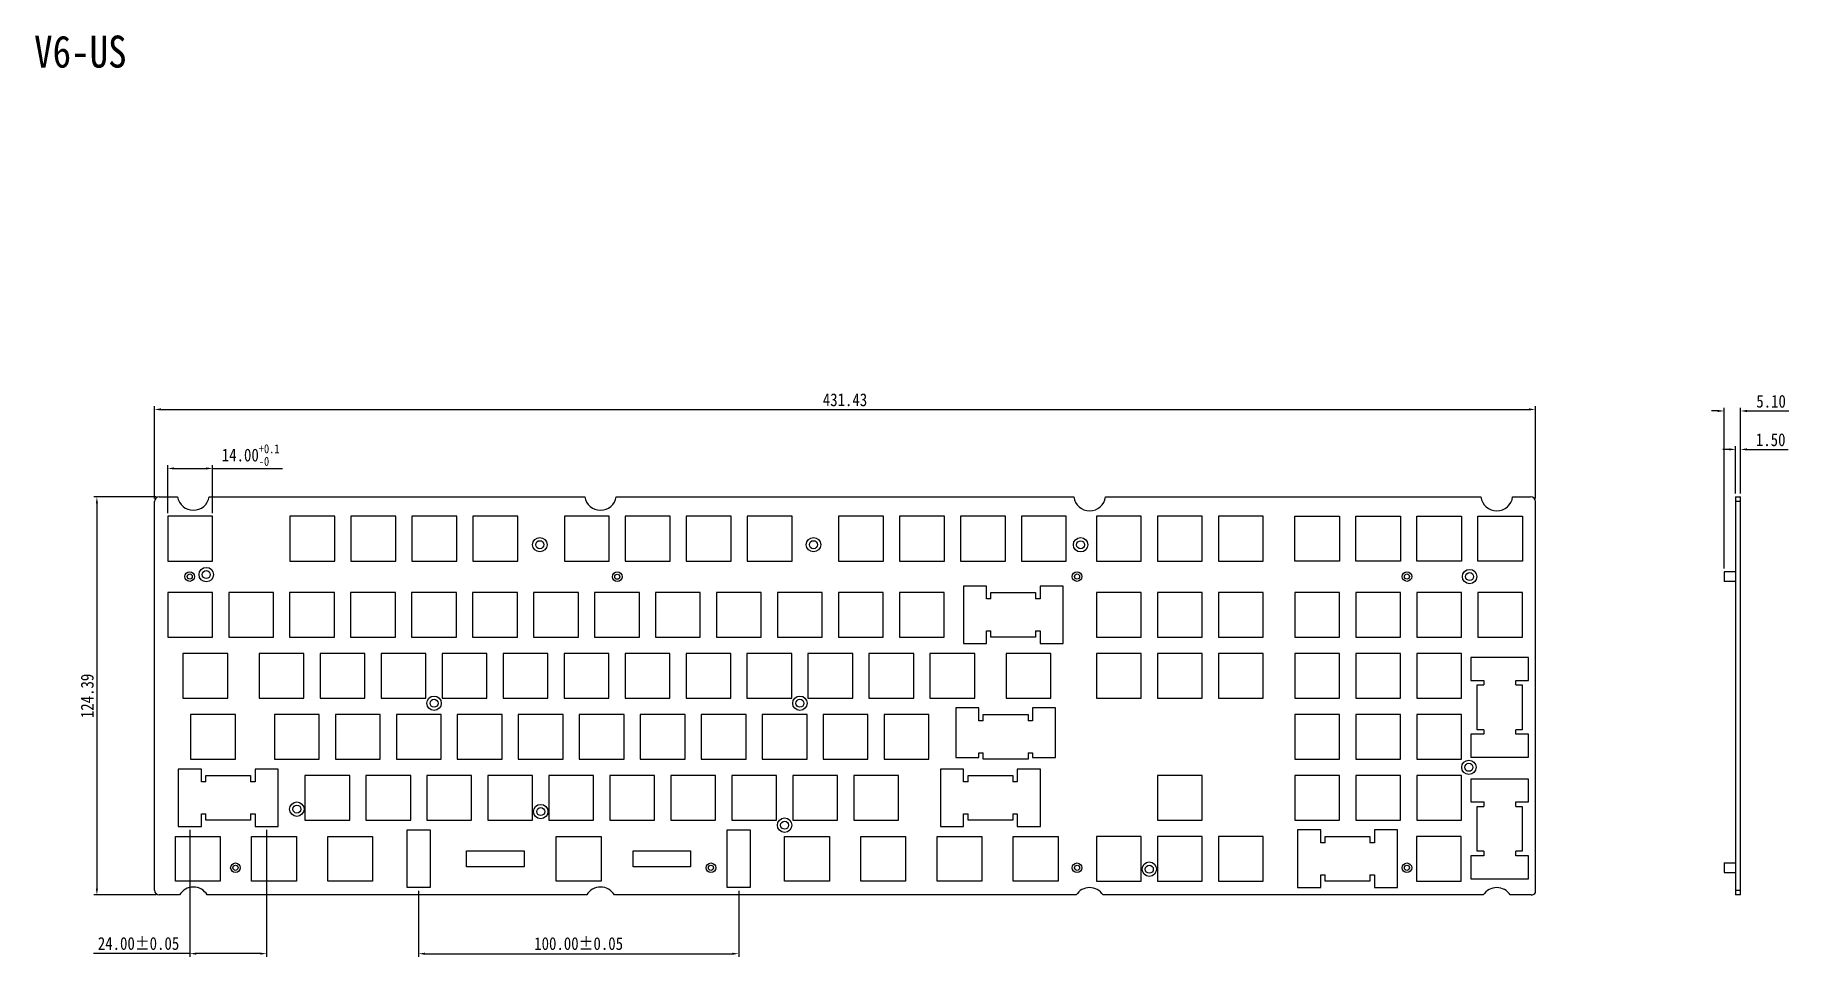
# Model space of a CAD drawing. Header units: millimetres. Extents: x -15 to 533, y -517 to 296.
# Drawn here: x -15 to 533, y 8 to 296 of the extents above; entities that cross this region are included whole.
import ezdxf

# ---------------------------------------------------------------- set-up
doc = ezdxf.new("R2010")
doc.units = ezdxf.units.MM
doc.header["$LTSCALE"] = 16.335
doc.header["$PDMODE"] = 3
doc.header["$PDSIZE"] = 8
doc.layers.get('0').update_dxf_attribs({"linetype": 'CONTINUOUS'})
doc.layers.get('Defpoints').update_dxf_attribs({"linetype": 'CONTINUOUS'})
doc.layers.add('标注尺寸', color=2, linetype='CONTINUOUS')
doc.layers.add('辅助线', color=8, linetype='CONTINUOUS')
doc.styles.get("Standard").update_dxf_attribs({"font": '', "width": 0.85, "height": 4})
doc.styles.get('Standard').set_extended_font_data('SimSun')
doc.dimstyles.get("Standard").update_dxf_attribs({"dimtxt": 2.5, "dimasz": 2, "dimexe": 1, "dimexo": 1, "dimgap": 1, "dimtad": 1, "dimzin": 1, "dimdsep": 46, "dimtxsty": 'Standard', "dimcen": 0.09, "dimadec": 0, "dimazin": 2, "dimtp": 0.01, "dimtm": 0.01, "dimtfac": 1, "dimtofl": 0, "dimtmove": 0, "dimatfit": 3, "dimfxl": 1, "dimtolj": 1, "dimarcsym": 0})

# ---------------------------------------------------------------- blocks, each defined once
blk = doc.blocks.new('*D0')
at = {"layer": 'Defpoints', "color": 0}
for p in [(453.32, 178.9), (21.89, 150.09), (453.32, 150.09)]:
    blk.add_point(p, dxfattribs=at)
at = {"layer": '标注尺寸', "color": 0, "lineweight": -2}
for p, q in [((21.89, 151.09), (21.89, 179.9)), ((23.89, 178.9), (451.32, 178.9)), ((453.32, 151.09), (453.32, 179.9))]:
    blk.add_line(p, q, dxfattribs=at)
at = {"layer": '标注尺寸', "color": 0}
for points in [[(23.89, 179.24), (23.89, 178.57), (21.89, 178.9)], [(451.32, 179.24), (451.32, 178.57), (453.32, 178.9)]]:
    blk.add_solid(points, dxfattribs=at)
at = {"layer": '标注尺寸', "color": 0, "insert": (237.61, 181.9), "char_height": 4, "attachment_point": 5}
blk.add_mtext('\\A1;431.43', dxfattribs=at)
blk = doc.blocks.new('*D1')
at = {"layer": 'Defpoints', "color": 0}
for p in [(23.39, 151.59), (3.89, 27.21), (23.39, 27.21)]:
    blk.add_point(p, dxfattribs=at)
at = {"layer": '标注尺寸', "color": 0, "lineweight": -2}
for p, q in [((22.39, 151.59), (2.89, 151.59)), ((3.89, 149.59), (3.89, 29.21)), ((22.39, 27.21), (2.89, 27.21))]:
    blk.add_line(p, q, dxfattribs=at)
at = {"layer": '标注尺寸', "color": 0}
for points in [[(3.56, 149.59), (4.22, 149.59), (3.89, 151.59)], [(3.56, 29.21), (4.22, 29.21), (3.89, 27.21)]]:
    blk.add_solid(points, dxfattribs=at)
at = {"layer": '标注尺寸', "color": 0, "insert": (0.89, 89.4), "char_height": 4, "attachment_point": 5, "rotation": 90}
blk.add_mtext('\\A1;124.39', dxfattribs=at)
blk = doc.blocks.new('*D2')
at = {"layer": 'Defpoints', "color": 0}
for p in [(517.37, 178.43), (517.37, 151.59), (512.27, 128.19)]:
    blk.add_point(p, dxfattribs=at)
at = {"layer": '标注尺寸', "color": 0, "lineweight": -2}
for p, q in [((510.27, 178.43), (508.27, 178.43)), ((512.27, 129.19), (512.27, 179.43)), ((517.37, 152.59), (517.37, 179.43)), ((519.37, 178.43), (532.51, 178.43))]:
    blk.add_line(p, q, dxfattribs=at)
at = {"layer": '标注尺寸', "color": 0}
for points in [[(510.27, 178.76), (510.27, 178.09), (512.27, 178.43)], [(519.37, 178.76), (519.37, 178.09), (517.37, 178.43)]]:
    blk.add_solid(points, dxfattribs=at)
at = {"layer": '标注尺寸', "color": 0, "insert": (526.94, 181.43), "char_height": 4, "attachment_point": 5}
blk.add_mtext('\\A1;5.10', dxfattribs=at)
blk = doc.blocks.new('*D3')
at = {"layer": 'Defpoints', "color": 0}
for p in [(517.37, 166.42), (515.87, 151.59), (517.37, 151.59)]:
    blk.add_point(p, dxfattribs=at)
at = {"layer": '标注尺寸', "color": 0, "lineweight": -2}
for p, q in [((513.87, 166.42), (511.87, 166.42)), ((515.87, 152.59), (515.87, 167.42)), ((517.37, 152.59), (517.37, 167.42)), ((519.37, 166.42), (532.25, 166.42))]:
    blk.add_line(p, q, dxfattribs=at)
at = {"layer": '标注尺寸', "color": 0}
for points in [[(513.87, 166.75), (513.87, 166.09), (515.87, 166.42)], [(519.37, 166.75), (519.37, 166.09), (517.37, 166.42)]]:
    blk.add_solid(points, dxfattribs=at)
at = {"layer": '标注尺寸', "color": 0, "insert": (526.81, 169.42), "char_height": 4, "attachment_point": 5}
blk.add_mtext('\\A1;1.50', dxfattribs=at)
blk = doc.blocks.new('*D4')
at = {"layer": 'Defpoints', "color": 0}
for p in [(40.02, 160.47), (26.02, 145.51), (40.02, 145.51)]:
    blk.add_point(p, dxfattribs=at)
at = {"layer": '标注尺寸', "color": 0, "lineweight": -2}
for p, q in [((26.02, 146.51), (26.02, 161.47)), ((28.02, 160.47), (38.02, 160.47)), ((40.02, 146.51), (40.02, 161.47)), ((40.02, 160.47), (61.84, 160.47))]:
    blk.add_line(p, q, dxfattribs=at)
at = {"layer": '标注尺寸', "color": 0}
for points in [[(28.02, 160.8), (28.02, 160.13), (26.02, 160.47)], [(38.02, 160.8), (38.02, 160.13), (40.02, 160.47)]]:
    blk.add_solid(points, dxfattribs=at)
at = {"layer": '标注尺寸', "color": 0, "insert": (51.93, 164.66), "char_height": 4, "attachment_point": 5}
blk.add_mtext('\\A1;14.00{\\H0.7x;\\S+0.1^ -0;}', dxfattribs=at)
blk = doc.blocks.new('*D10')
at = {"layer": 'Defpoints', "color": 0}
for p in [(32.93, 48.56), (56.93, 48.56), (56.93, 8.88)]:
    blk.add_point(p, dxfattribs=at)
at = {"layer": '标注尺寸', "color": 0, "lineweight": -2}
for p, q in [((32.93, 47.56), (32.93, 7.88)), ((56.93, 47.56), (56.93, 7.88)), ((32.93, 8.88), (2.88, 8.88)), ((54.93, 8.88), (34.93, 8.88))]:
    blk.add_line(p, q, dxfattribs=at)
at = {"layer": '标注尺寸', "color": 0}
for points in [[(34.93, 9.21), (34.93, 8.55), (32.93, 8.88)], [(54.93, 9.21), (54.93, 8.55), (56.93, 8.88)]]:
    blk.add_solid(points, dxfattribs=at)
at = {"layer": '标注尺寸', "color": 0, "insert": (16.9, 12.03), "char_height": 4, "attachment_point": 5}
blk.add_mtext('\\A1;24.00%%P0.05', dxfattribs=at)
blk = doc.blocks.new('*D11')
at = {"layer": 'Defpoints', "color": 0}
for p in [(104.4, 29.51), (204.4, 29.51), (204.4, 8.85)]:
    blk.add_point(p, dxfattribs=at)
at = {"layer": '标注尺寸', "color": 0, "lineweight": -2}
for p, q in [((104.4, 28.51), (104.4, 7.85)), ((204.4, 28.51), (204.4, 7.85)), ((106.4, 8.85), (202.4, 8.85))]:
    blk.add_line(p, q, dxfattribs=at)
at = {"layer": '标注尺寸', "color": 0}
for points in [[(106.4, 9.18), (106.4, 8.52), (104.4, 8.85)], [(202.4, 9.18), (202.4, 8.52), (204.4, 8.85)]]:
    blk.add_solid(points, dxfattribs=at)
at = {"layer": '标注尺寸', "color": 0, "insert": (154.4, 12), "char_height": 4, "attachment_point": 5}
blk.add_mtext('\\A1;100.00%%P0.05', dxfattribs=at)

msp = doc.modelspace()

# ---------------------------------------------------------------- linework, layer by layer
at = {"color": 7, "linetype": 'Continuous'}
for p, q in [((21.89, 28.705), (21.89, 150.092)), ((23.39, 151.592), (29.107, 151.592)), ((38.97, 151.592), (156.307, 151.592)), ((166.17, 151.592), (309.079, 151.592)), ((318.997, 151.592), (436.279, 151.592)), ((446.197, 151.592), (451.824, 151.592)), ((453.324, 27.991), (453.324, 150.092)), ((515.867, 151.592), (515.867, 27.205)), ((515.867, 151.592), (517.367, 151.592)), ((517.367, 150.092), (515.867, 150.092)), ((517.367, 27.205), (517.367, 151.592)), ((26.02, 145.512), (26.02, 131.512)), ((40.02, 145.512), (26.02, 145.512)), ((40.02, 131.512), (40.02, 145.512)), ((64.215, 145.512), (64.215, 131.512)), ((78.215, 145.512), (64.215, 145.512)), ((78.215, 131.512), (78.215, 145.512)), ((83.265, 145.512), (83.265, 131.512)), ((97.265, 145.512), (83.265, 145.512)), ((97.265, 131.512), (97.265, 145.512)), ((102.315, 145.512), (102.315, 131.512)), ((116.315, 145.512), (102.315, 145.512)), ((116.315, 131.512), (116.315, 145.512)), ((121.365, 145.512), (121.365, 131.512)), ((135.365, 145.512), (121.365, 145.512)), ((135.365, 131.512), (135.365, 145.512)), ((149.935, 145.512), (149.935, 131.512)), ((163.935, 145.512), (149.935, 145.512)), ((163.935, 131.512), (163.935, 145.512)), ((168.985, 145.512), (168.985, 131.512)), ((182.985, 145.512), (168.985, 145.512)), ((182.985, 131.512), (182.985, 145.512)), ((188.035, 145.512), (188.035, 131.512)), ((202.035, 145.512), (188.035, 145.512)), ((202.035, 131.512), (202.035, 145.512)), ((207.085, 145.512), (207.085, 131.512)), ((221.085, 145.512), (207.085, 145.512)), ((221.085, 131.512), (221.085, 145.512)), ((235.605, 145.512), (235.605, 131.512)), ((249.605, 145.512), (235.605, 145.512)), ((249.605, 131.512), (249.605, 145.512)), ((254.655, 145.512), (254.655, 131.512)), ((268.655, 145.512), (254.655, 145.512)), ((268.655, 131.512), (268.655, 145.512)), ((273.705, 145.512), (273.705, 131.512)), ((287.705, 145.512), (273.705, 145.512)), ((287.705, 131.512), (287.705, 145.512)), ((292.755, 145.512), (292.755, 131.512)), ((306.755, 145.512), (292.755, 145.512)), ((306.755, 131.512), (306.755, 145.512)), ((330.151, 145.512), (316.151, 145.512)), ((316.151, 145.512), (316.151, 131.512)), ((330.151, 131.512), (330.151, 145.512)), ((349.201, 145.512), (335.201, 145.512)), ((335.201, 145.512), (335.201, 131.512)), ((349.201, 131.512), (349.201, 145.512)), ((368.251, 145.512), (354.251, 145.512)), ((354.251, 145.512), (354.251, 131.512)), ((368.251, 131.512), (368.251, 145.512)), ((378.145, 145.512), (392.145, 145.512)), ((378.145, 131.512), (378.145, 145.512)), ((392.145, 145.512), (392.145, 131.512)), ((397.195, 145.512), (411.195, 145.512)), ((397.195, 131.512), (397.195, 145.512)), ((411.195, 145.512), (411.195, 131.512)), ((416.245, 145.512), (430.245, 145.512)), ((416.245, 131.512), (416.245, 145.512)), ((430.245, 145.512), (430.245, 131.512)), ((435.295, 145.512), (449.295, 145.512)), ((435.295, 131.512), (435.295, 145.512)), ((449.295, 145.512), (449.295, 131.512)), ((26.02, 131.512), (40.02, 131.512)), ((64.215, 131.512), (78.215, 131.512)), ((83.265, 131.512), (97.265, 131.512)), ((102.315, 131.512), (116.315, 131.512)), ((121.365, 131.512), (135.365, 131.512)), ((149.935, 131.512), (163.935, 131.512)), ((168.985, 131.512), (182.985, 131.512)), ((188.035, 131.512), (202.035, 131.512)), ((207.085, 131.512), (221.085, 131.512)), ((235.605, 131.512), (249.605, 131.512)), ((254.655, 131.512), (268.655, 131.512)), ((273.705, 131.512), (287.705, 131.512)), ((292.755, 131.512), (306.755, 131.512)), ((316.151, 131.512), (330.151, 131.512)), ((335.201, 131.512), (349.201, 131.512)), ((354.251, 131.512), (368.251, 131.512)), ((392.145, 131.512), (378.145, 131.512)), ((411.195, 131.512), (397.195, 131.512)), ((430.245, 131.512), (416.245, 131.512)), ((449.295, 131.512), (435.295, 131.512)), ((512.267, 128.19), (512.267, 125.19)), ((515.867, 128.19), (512.267, 128.19)), ((26.015, 121.714), (26.015, 107.714)), ((40.015, 121.714), (26.015, 121.714)), ((40.015, 107.714), (40.015, 121.714)), ((45.065, 121.714), (45.065, 107.714)), ((59.065, 121.714), (45.065, 121.714)), ((59.065, 107.714), (59.065, 121.714)), ((64.115, 121.714), (64.115, 107.714)), ((78.115, 121.714), (64.115, 121.714)), ((78.115, 107.714), (78.115, 121.714)), ((83.165, 121.714), (83.165, 107.714)), ((97.165, 121.714), (83.165, 121.714)), ((97.165, 107.714), (97.165, 121.714)), ((102.215, 121.714), (102.215, 107.714)), ((116.215, 121.714), (102.215, 121.714)), ((116.215, 107.714), (116.215, 121.714)), ((121.265, 121.714), (121.265, 107.714)), ((135.265, 121.714), (121.265, 121.714)), ((135.265, 107.714), (135.265, 121.714)), ((140.315, 121.714), (140.315, 107.714)), ((154.315, 121.714), (140.315, 121.714)), ((154.315, 107.714), (154.315, 121.714)), ((159.365, 121.714), (159.365, 107.714)), ((173.365, 121.714), (159.365, 121.714)), ((173.365, 107.714), (173.365, 121.714)), ((178.415, 121.714), (178.415, 107.714)), ((192.415, 121.714), (178.415, 121.714)), ((192.415, 107.714), (192.415, 121.714)), ((197.465, 121.714), (197.465, 107.714)), ((211.465, 121.714), (197.465, 121.714)), ((211.465, 107.714), (211.465, 121.714)), ((216.515, 121.714), (216.515, 107.714)), ((230.515, 121.714), (216.515, 121.714)), ((230.515, 107.714), (230.515, 121.714)), ((235.565, 121.714), (235.565, 107.714)), ((249.565, 121.714), (235.565, 121.714)), ((249.565, 107.714), (249.565, 121.714)), ((254.615, 121.714), (254.615, 107.714)), ((268.615, 121.714), (254.615, 121.714)), ((268.615, 107.714), (268.615, 121.714)), ((274.595, 123.729), (274.595, 105.729)), ((281.795, 123.729), (274.595, 123.729)), ((281.795, 119.729), (281.795, 123.729)), ((283.21, 119.729), (283.21, 121.714)), ((283.21, 121.714), (297.18, 121.714)), ((297.18, 121.714), (297.18, 119.729)), ((305.767, 123.729), (298.624, 123.729)), ((298.624, 123.729), (298.624, 119.729)), ((305.767, 105.729), (305.767, 123.729)), ((330.15, 121.714), (316.15, 121.714)), ((316.15, 121.714), (316.15, 107.714)), ((330.15, 107.714), (330.15, 121.714)), ((349.2, 121.714), (335.2, 121.714)), ((335.2, 121.714), (335.2, 107.714)), ((349.2, 107.714), (349.2, 121.714)), ((368.25, 121.714), (354.25, 121.714)), ((354.25, 121.714), (354.25, 107.714)), ((368.25, 107.714), (368.25, 121.714)), ((392.145, 121.714), (378.145, 121.714)), ((378.145, 121.714), (378.145, 107.714)), ((392.145, 107.714), (392.145, 121.714)), ((411.195, 121.714), (397.195, 121.714)), ((397.195, 121.714), (397.195, 107.714)), ((411.195, 107.714), (411.195, 121.714)), ((430.245, 121.714), (416.245, 121.714)), ((416.245, 121.714), (416.245, 107.714)), ((430.245, 107.714), (430.245, 121.714)), ((449.295, 121.714), (435.295, 121.714)), ((435.295, 121.714), (435.295, 107.714)), ((449.295, 107.714), (449.295, 121.714)), ((515.867, 125.19), (512.267, 125.19)), ((515.867, 125.144), (512.267, 125.144)), ((283.21, 119.729), (281.795, 119.729)), ((298.624, 119.729), (297.18, 119.729)), ((281.795, 109.729), (283.21, 109.729)), ((281.795, 105.729), (281.795, 109.729)), ((283.21, 107.714), (283.21, 109.729)), ((297.18, 109.729), (298.624, 109.729)), ((297.18, 109.729), (297.18, 107.714)), ((298.624, 109.729), (298.624, 105.729)), ((26.015, 107.714), (40.015, 107.714)), ((45.065, 107.714), (59.065, 107.714)), ((64.115, 107.714), (78.115, 107.714)), ((83.165, 107.714), (97.165, 107.714)), ((102.215, 107.714), (116.215, 107.714)), ((121.265, 107.714), (135.265, 107.714)), ((140.315, 107.714), (154.315, 107.714)), ((159.365, 107.714), (173.365, 107.714)), ((178.415, 107.714), (192.415, 107.714)), ((197.465, 107.714), (211.465, 107.714)), ((216.515, 107.714), (230.515, 107.714)), ((235.565, 107.714), (249.565, 107.714)), ((254.615, 107.714), (268.615, 107.714)), ((274.595, 105.729), (281.795, 105.729)), ((297.18, 107.714), (283.21, 107.714)), ((298.624, 105.729), (305.767, 105.729)), ((316.15, 107.714), (330.15, 107.714)), ((335.2, 107.714), (349.2, 107.714)), ((354.25, 107.714), (368.25, 107.714)), ((378.145, 107.714), (392.145, 107.714)), ((397.195, 107.714), (411.195, 107.714)), ((416.245, 107.714), (430.245, 107.714)), ((435.295, 107.714), (449.295, 107.714)), ((30.765, 102.664), (30.765, 88.664)), ((44.765, 102.664), (30.765, 102.664)), ((44.765, 88.664), (44.765, 102.664)), ((54.595, 102.664), (54.595, 88.664)), ((68.595, 102.664), (54.595, 102.664)), ((68.595, 88.664), (68.595, 102.664)), ((73.645, 102.664), (73.645, 88.664)), ((87.645, 102.664), (73.645, 102.664)), ((87.645, 88.664), (87.645, 102.664)), ((92.695, 102.664), (92.695, 88.664)), ((106.695, 102.664), (92.695, 102.664)), ((106.695, 88.664), (106.695, 102.664)), ((111.745, 102.664), (111.745, 88.664)), ((125.745, 102.664), (111.745, 102.664)), ((125.745, 88.664), (125.745, 102.664)), ((130.795, 102.664), (130.795, 88.664)), ((144.795, 102.664), (130.795, 102.664)), ((144.795, 88.664), (144.795, 102.664)), ((149.845, 102.664), (149.845, 88.664)), ((163.845, 102.664), (149.845, 102.664)), ((163.845, 88.664), (163.845, 102.664)), ((168.895, 102.664), (168.895, 88.664)), ((182.895, 102.664), (168.895, 102.664)), ((182.895, 88.664), (182.895, 102.664)), ((187.945, 102.664), (187.945, 88.664)), ((201.945, 102.664), (187.945, 102.664)), ((201.945, 88.664), (201.945, 102.664)), ((206.995, 102.664), (206.995, 88.664)), ((220.995, 102.664), (206.995, 102.664)), ((220.995, 88.664), (220.995, 102.664)), ((226.045, 102.664), (226.045, 88.664)), ((240.045, 102.664), (226.045, 102.664)), ((240.045, 88.664), (240.045, 102.664)), ((245.095, 102.664), (245.095, 88.664)), ((259.095, 102.664), (245.095, 102.664)), ((259.095, 88.664), (259.095, 102.664)), ((278.145, 102.664), (264.145, 102.664)), ((264.145, 102.664), (264.145, 88.664)), ((278.145, 88.664), (278.145, 102.664)), ((301.945, 102.664), (287.945, 102.664)), ((287.945, 102.664), (287.945, 88.664)), ((301.945, 88.664), (301.945, 102.664)), ((330.15, 102.664), (316.15, 102.664)), ((316.15, 102.664), (316.15, 88.664)), ((330.15, 88.664), (330.15, 102.664)), ((349.2, 102.664), (335.2, 102.664)), ((335.2, 102.664), (335.2, 88.664)), ((349.2, 88.664), (349.2, 102.664)), ((368.25, 102.664), (354.25, 102.664)), ((354.25, 102.664), (354.25, 88.664)), ((368.25, 88.664), (368.25, 102.664)), ((392.145, 102.664), (378.145, 102.664)), ((378.145, 102.664), (378.145, 88.664)), ((392.145, 88.664), (392.145, 102.664)), ((411.195, 102.664), (397.195, 102.664)), ((397.195, 102.664), (397.195, 88.664)), ((411.195, 88.664), (411.195, 102.664)), ((430.245, 102.664), (416.245, 102.664)), ((416.245, 102.664), (416.245, 88.664)), ((430.245, 88.664), (430.245, 102.664)), ((451.16, 101.408), (433.16, 101.408)), ((433.16, 101.408), (433.16, 94.265)), ((451.16, 94.265), (451.16, 101.408)), ((433.16, 94.265), (437.16, 94.265)), ((437.16, 94.265), (437.16, 92.821)), ((447.16, 94.265), (451.16, 94.265)), ((447.16, 92.821), (447.16, 94.265)), ((30.765, 88.664), (44.765, 88.664)), ((54.595, 88.664), (68.595, 88.664)), ((73.645, 88.664), (87.645, 88.664)), ((92.695, 88.664), (106.695, 88.664)), ((111.745, 88.664), (125.745, 88.664)), ((130.795, 88.664), (144.795, 88.664)), ((149.845, 88.664), (163.845, 88.664)), ((168.895, 88.664), (182.895, 88.664)), ((187.945, 88.664), (201.945, 88.664)), ((206.995, 88.664), (220.995, 88.664)), ((226.045, 88.664), (240.045, 88.664)), ((245.095, 88.664), (259.095, 88.664)), ((264.145, 88.664), (278.145, 88.664)), ((287.945, 88.664), (301.945, 88.664)), ((316.15, 88.664), (330.15, 88.664)), ((335.2, 88.664), (349.2, 88.664)), ((354.25, 88.664), (368.25, 88.664)), ((378.145, 88.664), (392.145, 88.664)), ((397.195, 88.664), (411.195, 88.664)), ((416.245, 88.664), (430.245, 88.664)), ((435.145, 92.821), (437.16, 92.821)), ((435.145, 78.851), (435.145, 92.821)), ((447.16, 92.821), (449.145, 92.821)), ((449.145, 92.821), (449.145, 78.851)), ((33.155, 83.614), (33.155, 69.614)), ((47.155, 83.614), (33.155, 83.614)), ((47.155, 69.614), (47.155, 83.614)), ((59.345, 83.614), (59.345, 69.614)), ((73.345, 83.614), (59.345, 83.614)), ((73.345, 69.614), (73.345, 83.614)), ((78.395, 83.614), (78.395, 69.614)), ((92.395, 83.614), (78.395, 83.614)), ((92.395, 69.614), (92.395, 83.614)), ((97.445, 83.614), (97.445, 69.614)), ((111.445, 83.614), (97.445, 83.614)), ((111.445, 69.614), (111.445, 83.614)), ((116.495, 83.614), (116.495, 69.614)), ((130.495, 83.614), (116.495, 83.614)), ((130.495, 69.614), (130.495, 83.614)), ((135.545, 83.614), (135.545, 69.614)), ((149.545, 83.614), (135.545, 83.614)), ((149.545, 69.614), (149.545, 83.614)), ((154.595, 83.614), (154.595, 69.614)), ((168.595, 83.614), (154.595, 83.614)), ((168.595, 69.614), (168.595, 83.614)), ((173.645, 83.614), (173.645, 69.614)), ((187.645, 83.614), (173.645, 83.614)), ((187.645, 69.614), (187.645, 83.614)), ((192.695, 83.614), (192.695, 69.614)), ((206.695, 83.614), (192.695, 83.614)), ((206.695, 69.614), (206.695, 83.614)), ((211.745, 83.614), (211.745, 69.614)), ((225.745, 83.614), (211.745, 83.614)), ((225.745, 69.614), (225.745, 83.614)), ((230.795, 83.614), (230.795, 69.614)), ((244.795, 83.614), (230.795, 83.614)), ((244.795, 69.614), (244.795, 83.614)), ((263.845, 83.614), (249.845, 83.614)), ((249.845, 83.614), (249.845, 69.614)), ((263.845, 69.614), (263.845, 83.614)), ((279.395, 85.629), (272.195, 85.629)), ((272.195, 85.629), (272.195, 70.129)), ((279.395, 81.629), (279.395, 85.629)), ((280.795, 83.614), (294.795, 83.614)), ((280.795, 81.629), (280.795, 83.614)), ((294.795, 83.614), (294.795, 81.629)), ((303.395, 85.629), (296.195, 85.629)), ((296.195, 85.629), (296.195, 81.629)), ((303.395, 70.129), (303.395, 85.629)), ((392.145, 83.614), (378.145, 83.614)), ((378.145, 83.614), (378.145, 69.614)), ((392.145, 69.614), (392.145, 83.614)), ((411.195, 83.614), (397.195, 83.614)), ((397.195, 83.614), (397.195, 69.614)), ((411.195, 69.614), (411.195, 83.614)), ((430.245, 83.614), (416.245, 83.614)), ((416.245, 83.614), (416.245, 69.614)), ((430.245, 69.614), (430.245, 83.614)), ((280.795, 81.629), (279.395, 81.629)), ((296.195, 81.629), (294.795, 81.629)), ((437.16, 77.436), (433.16, 77.436)), ((433.16, 77.436), (433.16, 70.236)), ((437.16, 78.851), (435.145, 78.851)), ((437.16, 78.851), (437.16, 77.436)), ((449.145, 78.851), (447.16, 78.851)), ((447.16, 77.436), (447.16, 78.851)), ((451.16, 77.436), (447.16, 77.436)), ((451.16, 70.236), (451.16, 77.436)), ((279.395, 71.629), (280.795, 71.629)), ((279.395, 70.129), (279.395, 71.629)), ((280.795, 69.614), (280.795, 71.629)), ((294.795, 71.629), (296.195, 71.629)), ((294.795, 71.629), (294.795, 69.614)), ((296.195, 71.629), (296.195, 70.129)), ((29.325, 66.564), (29.325, 48.564)), ((36.525, 66.564), (29.325, 66.564)), ((33.155, 69.614), (47.155, 69.614)), ((36.525, 62.564), (36.525, 66.564)), ((53.325, 66.564), (53.325, 62.564)), ((60.525, 66.564), (53.325, 66.564)), ((59.345, 69.614), (73.345, 69.614)), ((60.525, 48.564), (60.525, 66.564)), ((78.395, 69.614), (92.395, 69.614)), ((97.445, 69.614), (111.445, 69.614)), ((116.495, 69.614), (130.495, 69.614)), ((135.545, 69.614), (149.545, 69.614)), ((154.595, 69.614), (168.595, 69.614)), ((173.645, 69.614), (187.645, 69.614)), ((192.695, 69.614), (206.695, 69.614)), ((211.745, 69.614), (225.745, 69.614)), ((230.795, 69.614), (244.795, 69.614)), ((249.845, 69.614), (263.845, 69.614)), ((274.645, 66.564), (267.445, 66.564)), ((267.445, 66.564), (267.445, 48.564)), ((272.195, 70.129), (279.395, 70.129)), ((274.645, 62.564), (274.645, 66.564)), ((294.795, 69.614), (280.795, 69.614)), ((298.645, 66.564), (291.445, 66.564)), ((291.445, 66.564), (291.445, 62.564)), ((296.195, 70.129), (303.395, 70.129)), ((298.645, 48.564), (298.645, 66.564)), ((378.145, 69.614), (392.145, 69.614)), ((397.195, 69.614), (411.195, 69.614)), ((416.245, 69.614), (430.245, 69.614)), ((433.16, 70.236), (451.16, 70.236)), ((37.925, 62.564), (36.525, 62.564)), ((37.925, 62.564), (37.925, 64.564)), ((37.925, 64.564), (51.925, 64.564)), ((51.925, 64.564), (51.925, 62.564)), ((53.325, 62.564), (51.925, 62.564)), ((68.875, 64.564), (68.875, 50.564)), ((82.875, 64.564), (68.875, 64.564)), ((82.875, 50.564), (82.875, 64.564)), ((87.925, 64.564), (87.925, 50.564)), ((101.925, 64.564), (87.925, 64.564)), ((101.925, 50.564), (101.925, 64.564)), ((106.975, 64.564), (106.975, 50.564)), ((120.975, 64.564), (106.975, 64.564)), ((120.975, 50.564), (120.975, 64.564)), ((126.025, 64.564), (126.025, 50.564)), ((140.025, 64.564), (126.025, 64.564)), ((140.025, 50.564), (140.025, 64.564)), ((145.075, 64.564), (145.075, 50.564)), ((159.075, 64.564), (145.075, 64.564)), ((159.075, 50.564), (159.075, 64.564)), ((164.125, 64.564), (164.125, 50.564)), ((178.125, 64.564), (164.125, 64.564)), ((178.125, 50.564), (178.125, 64.564)), ((183.175, 64.564), (183.175, 50.564)), ((197.175, 64.564), (183.175, 64.564)), ((197.175, 50.564), (197.175, 64.564)), ((202.225, 64.564), (202.225, 50.564)), ((216.225, 64.564), (202.225, 64.564)), ((216.225, 50.564), (216.225, 64.564)), ((221.275, 64.564), (221.275, 50.564)), ((235.275, 64.564), (221.275, 64.564)), ((235.275, 50.564), (235.275, 64.564)), ((254.325, 64.564), (240.325, 64.564)), ((240.325, 64.564), (240.325, 50.564)), ((254.325, 50.564), (254.325, 64.564)), ((276.045, 62.564), (274.645, 62.564)), ((276.045, 64.564), (290.045, 64.564)), ((276.045, 62.564), (276.045, 64.564)), ((290.045, 64.564), (290.045, 62.564)), ((291.445, 62.564), (290.045, 62.564)), ((349.2, 64.564), (335.2, 64.564)), ((335.2, 64.564), (335.2, 50.564)), ((349.2, 50.564), (349.2, 64.564)), ((392.145, 64.564), (378.145, 64.564)), ((378.145, 64.564), (378.145, 50.564)), ((392.145, 50.564), (392.145, 64.564)), ((411.195, 64.564), (397.195, 64.564)), ((397.195, 64.564), (397.195, 50.564)), ((411.195, 50.564), (411.195, 64.564)), ((430.245, 64.564), (416.245, 64.564)), ((416.245, 64.564), (416.245, 50.564)), ((430.245, 50.564), (430.245, 64.564)), ((451.16, 63.408), (433.16, 63.408)), ((433.16, 63.408), (433.16, 56.265)), ((451.16, 56.265), (451.16, 63.408)), ((433.16, 56.265), (437.16, 56.265)), ((435.145, 54.821), (437.16, 54.821)), ((435.145, 40.851), (435.145, 54.821)), ((437.16, 56.265), (437.16, 54.821)), ((447.16, 56.265), (451.16, 56.265)), ((447.16, 54.821), (447.16, 56.265)), ((447.16, 54.821), (449.145, 54.821)), ((449.145, 54.821), (449.145, 40.851)), ((36.525, 48.564), (36.525, 52.564)), ((36.525, 52.564), (37.925, 52.564)), ((37.925, 50.564), (37.925, 52.564)), ((51.925, 50.564), (37.925, 50.564)), ((51.925, 52.564), (51.925, 50.564)), ((51.925, 52.564), (53.325, 52.564)), ((53.325, 52.564), (53.325, 48.564)), ((68.875, 50.564), (82.875, 50.564)), ((87.925, 50.564), (101.925, 50.564)), ((106.975, 50.564), (120.975, 50.564)), ((126.025, 50.564), (140.025, 50.564)), ((145.075, 50.564), (159.075, 50.564)), ((164.125, 50.564), (178.125, 50.564)), ((183.175, 50.564), (197.175, 50.564)), ((202.225, 50.564), (216.225, 50.564)), ((221.275, 50.564), (235.275, 50.564)), ((240.325, 50.564), (254.325, 50.564)), ((274.645, 52.564), (276.045, 52.564)), ((274.645, 48.564), (274.645, 52.564)), ((276.045, 50.564), (276.045, 52.564)), ((290.045, 50.564), (276.045, 50.564)), ((290.045, 52.564), (291.445, 52.564)), ((290.045, 52.564), (290.045, 50.564)), ((291.445, 52.564), (291.445, 48.564)), ((335.2, 50.564), (349.2, 50.564)), ((378.145, 50.564), (392.145, 50.564)), ((397.195, 50.564), (411.195, 50.564)), ((416.245, 50.564), (430.245, 50.564)), ((28.425, 31.514), (28.425, 45.514)), ((28.425, 45.514), (42.425, 45.514)), ((29.325, 48.564), (36.525, 48.564)), ((42.425, 45.514), (42.425, 31.514)), ((52.225, 31.514), (52.225, 45.514)), ((52.225, 45.514), (66.225, 45.514)), ((53.325, 48.564), (60.525, 48.564)), ((66.225, 45.514), (66.225, 31.514)), ((76.025, 31.514), (76.025, 45.514)), ((76.025, 45.514), (90.025, 45.514)), ((90.025, 45.514), (90.025, 31.514)), ((100.795, 29.514), (100.795, 47.514)), ((100.795, 47.514), (107.995, 47.514)), ((107.995, 47.514), (107.995, 29.514)), ((147.395, 31.514), (147.395, 45.514)), ((147.395, 45.514), (161.395, 45.514)), ((161.395, 45.514), (161.395, 31.514)), ((200.795, 29.514), (200.795, 47.514)), ((200.795, 47.514), (207.995, 47.514)), ((207.995, 47.514), (207.995, 29.514)), ((218.76, 45.514), (232.76, 45.514)), ((218.76, 31.514), (218.76, 45.514)), ((232.76, 45.514), (232.76, 31.514)), ((242.56, 45.514), (256.56, 45.514)), ((242.56, 31.514), (242.56, 45.514)), ((256.56, 45.514), (256.56, 31.514)), ((266.36, 45.514), (280.36, 45.514)), ((266.36, 31.514), (266.36, 45.514)), ((267.445, 48.564), (274.645, 48.564)), ((280.36, 45.514), (280.36, 31.514)), ((290.16, 45.514), (304.16, 45.514)), ((290.16, 31.514), (290.16, 45.514)), ((291.445, 48.564), (298.645, 48.564)), ((304.16, 45.514), (304.16, 31.514)), ((330.19, 45.514), (316.19, 45.514)), ((316.19, 45.514), (316.19, 31.514)), ((330.19, 31.514), (330.19, 45.514)), ((349.24, 45.514), (335.24, 45.514)), ((335.24, 45.514), (335.24, 31.514)), ((349.24, 31.514), (349.24, 45.514)), ((368.29, 45.514), (354.29, 45.514)), ((354.29, 45.514), (354.29, 31.514)), ((368.29, 31.514), (368.29, 45.514)), ((386.225, 47.529), (379.025, 47.529)), ((379.025, 47.529), (379.025, 29.529)), ((386.225, 43.529), (386.225, 47.529)), ((387.64, 45.514), (401.61, 45.514)), ((387.64, 43.529), (387.64, 45.514)), ((401.61, 45.514), (401.61, 43.529)), ((410.196, 47.529), (403.053, 47.529)), ((403.053, 47.529), (403.053, 43.529)), ((410.196, 29.529), (410.196, 47.529)), ((430.145, 45.514), (416.145, 45.514)), ((416.145, 45.514), (416.145, 31.514)), ((430.145, 31.514), (430.145, 45.514)), ((119.395, 36.014), (119.395, 41.014)), ((119.395, 41.014), (137.395, 41.014)), ((137.395, 41.014), (137.395, 36.014)), ((171.395, 36.014), (171.395, 41.014)), ((171.395, 41.014), (189.395, 41.014)), ((189.395, 41.014), (189.395, 36.014)), ((387.64, 43.529), (386.225, 43.529)), ((403.053, 43.529), (401.61, 43.529)), ((437.16, 39.436), (433.16, 39.436)), ((433.16, 39.436), (433.16, 32.236)), ((437.16, 40.851), (435.145, 40.851)), ((437.16, 40.851), (437.16, 39.436)), ((449.145, 40.851), (447.16, 40.851)), ((447.16, 39.436), (447.16, 40.851)), ((451.16, 39.436), (447.16, 39.436)), ((451.16, 32.236), (451.16, 39.436)), ((137.395, 36.014), (119.395, 36.014)), ((189.395, 36.014), (171.395, 36.014)), ((386.225, 33.529), (387.64, 33.529)), ((386.225, 29.529), (386.225, 33.529)), ((387.64, 31.514), (387.64, 33.529)), ((401.61, 33.529), (403.053, 33.529)), ((401.61, 33.529), (401.61, 31.514)), ((403.053, 33.529), (403.053, 29.529)), ((512.267, 37.205), (515.867, 37.205)), ((512.267, 37.205), (512.267, 34.205)), ((512.267, 34.205), (515.867, 34.205)), ((42.425, 31.514), (28.425, 31.514)), ((66.225, 31.514), (52.225, 31.514)), ((90.025, 31.514), (76.025, 31.514)), ((107.995, 29.514), (100.795, 29.514)), ((161.395, 31.514), (147.395, 31.514)), ((207.995, 29.514), (200.795, 29.514)), ((232.76, 31.514), (218.76, 31.514)), ((256.56, 31.514), (242.56, 31.514)), ((280.36, 31.514), (266.36, 31.514)), ((304.16, 31.514), (290.16, 31.514)), ((316.19, 31.514), (330.19, 31.514)), ((335.24, 31.514), (349.24, 31.514)), ((354.29, 31.514), (368.29, 31.514)), ((379.025, 29.529), (386.225, 29.529)), ((401.61, 31.514), (387.64, 31.514)), ((403.053, 29.529), (410.196, 29.529)), ((416.145, 31.514), (430.145, 31.514)), ((433.16, 32.236), (451.16, 32.236)), ((515.867, 28.705), (517.367, 28.705)), ((29.723, 27.205), (23.39, 27.205)), ((156.923, 27.205), (38.354, 27.205)), ((309.836, 27.205), (165.554, 27.205)), ((437.036, 27.205), (318.241, 27.205)), ((452.005, 27.205), (445.441, 27.205)), ((517.367, 27.205), (515.867, 27.205))]:
    msp.add_line(p, q, dxfattribs=at)
for centre, radius in [((142.27, 136.652), 2.25), ((142.27, 136.652), 1.25), ((227.77, 136.652), 2.25), ((227.77, 136.652), 1.25), ((311.22, 136.618), 2.25), ((311.22, 136.618), 1.25), ((38.065, 127.297), 2.25), ((38.065, 127.297), 1.25), ((432.745, 126.69), 2.25), ((432.745, 126.69), 1.25), ((109.22, 87.114), 2.25), ((109.22, 87.114), 1.25), ((223.52, 87.114), 2.25), ((223.52, 87.114), 1.25), ((432.52, 67.089), 2.25), ((432.52, 67.089), 1.25), ((66.365, 54.018), 2.25), ((66.365, 54.018), 1.25), ((142.55, 53.264), 2.25), ((142.55, 53.264), 1.25), ((218.75, 49.014), 2.25), ((218.75, 49.014), 1.25), ((332.69, 35.268), 2.25), ((332.69, 35.268), 1.25)]:
    msp.add_circle(centre, radius, dxfattribs=at)
for centre, radius, start, end in [((23.39, 150.092), 1.5, 90, 180), ((34.038, 152.416), 5, 189.48745, 350.51255), ((161.238, 152.416), 5, 189.48745, 350.51255), ((314.038, 152.232), 5, 187.35272, 352.64728), ((441.238, 152.232), 5, 187.35272, 352.64728), ((451.824, 150.092), 1.5, 0, 90), ((23.39, 28.705), 1.5, 180, 270), ((34.038, 24.68), 5, 30.32844, 149.67156), ((161.238, 24.68), 5, 30.32844, 149.67156), ((314.038, 24.496), 5, 32.80696, 147.19304), ((441.238, 24.496), 5, 32.80696, 147.19304), ((452.005, 28.705), 1.5, 270.00004, 331.57445)]:
    msp.add_arc(centre, radius, start, end, dxfattribs=at)
at = {"layer": '辅助线', "linetype": 'Continuous'}
for centre, radius in [((32.89, 126.69), 1.5), ((32.89, 126.69), 0.8), ((166.458, 126.644), 1.5), ((166.458, 126.644), 0.8), ((310.11, 126.69), 1.5), ((310.11, 126.69), 0.8), ((413.17, 126.69), 1.5), ((413.17, 126.69), 0.8), ((47.185, 35.705), 1.5), ((47.185, 35.705), 0.8), ((195.74, 35.705), 1.5), ((195.74, 35.705), 0.8), ((310.11, 35.705), 1.5), ((310.11, 35.705), 0.8), ((413.17, 35.705), 1.5), ((413.17, 35.705), 0.8)]:
    msp.add_circle(centre, radius, dxfattribs=at)

# ---------------------------------------------------------------- texts
at = {"layer": '标注尺寸', "insert": (-15.732, 295.705), "char_height": 10, "attachment_point": 1}
msp.add_mtext_dynamic_manual_height_columns('V6-US', width=79.66251, gutter_width=20, heights=[0], dxfattribs=at)

# ---------------------------------------------------------------- dimensions: what is measured, and where the dimension line sits
at = {"layer": '标注尺寸'}
for base, p1, p2, picture, middle in [((453.324, 178.902), (21.89, 150.092), (453.324, 150.092), '*D0', (237.607, 181.902)), ((517.367, 178.428), (512.267, 128.19), (517.367, 151.592), '*D2', (526.938, 181.428)), ((517.367, 166.421), (515.867, 151.592), (517.367, 151.592), '*D3', (526.806, 169.421))]:
    dim = msp.add_linear_dim(base=base, p1=p1, p2=p2, dimstyle='Standard', dxfattribs=at)
    dim.commit()
    dim.dimension.update_dxf_attribs({"geometry": picture, "text_midpoint": middle})
for base, p1, p2, text, picture, middle in [((40.02, 160.468), (26.02, 145.512), (40.02, 145.512), '<>{\\H0.7x;\\S+0.1^ -0;}', '*D4', (51.931, 164.657)), ((204.395, 8.852), (104.395, 29.514), (204.395, 29.514), '<>%%P0.05', '*D11', (154.395, 11.996))]:
    dim = msp.add_linear_dim(base=base, p1=p1, p2=p2, text=text, dimstyle='Standard', dxfattribs=at)
    dim.commit()
    dim.dimension.update_dxf_attribs({"geometry": picture, "text_midpoint": middle})
dim = msp.add_linear_dim(base=(3.89, 27.205), p1=(23.39, 151.592), p2=(23.39, 27.205), angle=90, dimstyle='Standard', dxfattribs=at)
dim.commit()
dim.dimension.update_dxf_attribs({"geometry": '*D1', "text_midpoint": (0.89, 89.399)})
dim = msp.add_linear_dim(base=(56.925, 8.881), p1=(32.925, 48.564), p2=(56.925, 48.564), text='<>%%P0.05', dimstyle='Standard', dxfattribs=at)
dim.commit()
dim.dimension.update_dxf_attribs({"geometry": '*D10', "text_midpoint": (16.902, 8.881), "dimtype": 160})

doc.saveas('drawing.dxf')
